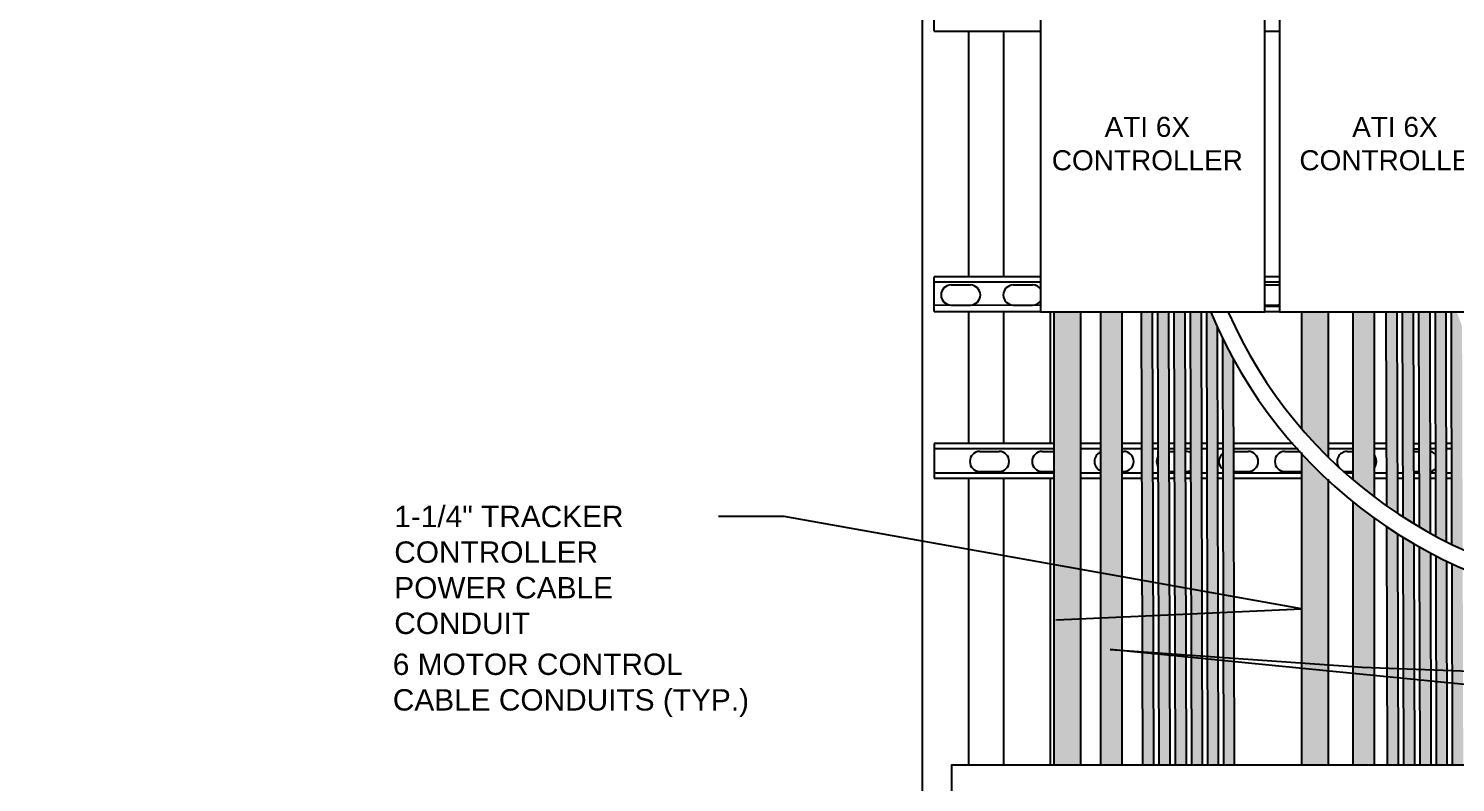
# Model space of a CAD drawing. Header units: feet. Extents: x -159 to 1687, y -48 to 1556.
# Drawn here: x 805.1 to 872, y 1032.6 to 1067.9 of the extents above; entities that cross this region are included whole.
import ezdxf
from ezdxf import colors
from ezdxf.entities.mleader import LeaderData, LeaderLine
from ezdxf.math import Vec2, Vec3

# ---------------------------------------------------------------- set-up
doc = ezdxf.new("R2010")
doc.units = ezdxf.units.FT
doc.header["$MEASUREMENT"] = 0
for name, color, linetype in [('9417_1-3$0$M25-UNISTRUT', 94, 'Continuous'), ('9417_1-3$0$UNISTRUT', 94, 'Continuous'), ('E-LV-EQUP', 211, 'Continuous'), ('E-POSTS', 4, 'Continuous'), ('EQUIPMENT_CON', 150, 'Continuous'), ('G-ANNO-TEXT', 1, 'Continuous')]:
    doc.layers.add(name, color=color, linetype=linetype)
doc.styles.add('NEI-A', font='arial.ttf')

msp = doc.modelspace()

# ---------------------------------------------------------------- hatches: boundary and pattern name
at = {"transparency": 33554503}
h = msp.add_hatch(color=256, dxfattribs=at)
h.dxf.hatch_style = 1
edge = h.paths.add_edge_path()
edge.add_arc((876.61616, 1057.20834), 14.84338, 230.4497157, 235.2926447, ccw=False)
edge.add_line((867.16456, 1045.76312), (867.16456, 1033.44096))
edge.add_line((867.16456, 1033.44096), (868.16456, 1033.44096))
edge.add_line((868.16456, 1033.44096), (868.16456, 1045.00603))
edge = h.paths.add_edge_path()
edge.add_arc((886.04439, 1059.84733), 15.00228, 236.277062, 240.7565867, ccw=False)
edge.add_line((877.71546, 1047.36945), (877.71546, 1041.89634))
edge.add_arc((881.32591, 1063.44269), 21.84676, 260.4875061, 263.1373714)
edge.add_line((878.71546, 1041.75246), (878.71546, 1046.75705))
edge = h.paths.add_edge_path()
edge.add_arc((881.37823, 1063.57225), 22.81459, 260.7614578, 263.2975279, ccw=False)
edge.add_line((877.71546, 1041.0536), (877.71546, 1033.44096))
edge.add_line((877.71546, 1033.44096), (878.71546, 1033.44096))
edge.add_line((878.71546, 1033.44096), (878.71546, 1040.91358))
h.paths.add_polyline_path([(883.058, 1029.10081), (881.058, 1029.10081), (881.058, 1005.90336), (883.058, 1005.90336)])
h.paths.add_polyline_path([(886.13812, 1029.10081), (884.13812, 1029.10081), (884.13812, 1005.90336), (886.13812, 1005.90336)])
edge = h.paths.add_edge_path()
edge.add_arc((881.82026, 1062.30256), 21.42053, 293.1867956, 296.1303163, ccw=False)
edge.add_line((890.25416, 1042.61225), (890.25416, 1033.44096))
edge.add_line((890.25416, 1033.44096), (891.25416, 1033.44096))
edge.add_line((891.25416, 1033.44096), (891.25416, 1043.07133))
edge = h.paths.add_edge_path()
edge.add_arc((881.32591, 1063.44269), 22.59676, 319.6222499, 322.6465246, ccw=False)
edge.add_line((898.5399, 1048.80397), (898.58028, 1033.44096))
edge.add_line((898.58028, 1033.44096), (899.33247, 1033.44096))
edge.add_line((899.33247, 1033.44096), (899.28825, 1049.73255))
h.paths.add_polyline_path([(897.02995, 1029.1031), (896.27995, 1029.1031), (896.32418, 1005.90564), (897.07418, 1005.90564)])
h.paths.add_polyline_path([(935.63331, 1051.88331), (934.63422, 1051.88331), (934.63331, 1033.44096), (935.63331, 1033.44096)])
edge = h.paths.add_edge_path()
edge.add_arc((885.91405, 1059.70382), 14.77137, 287.0867315, 291.1934197, ccw=False)
edge.add_line((890.25416, 1045.58444), (890.25416, 1043.50361))
edge.add_arc((881.32591, 1063.44269), 21.84676, 294.1216956, 297.0295179)
edge.add_line((891.25416, 1043.9822), (891.25416, 1045.93151))
edge = h.paths.add_edge_path()
edge.add_arc((885.42998, 1057.76316), 8.30065, 305.5336329, 314.5597939, ccw=False)
edge.add_line((890.25416, 1051.0083), (890.25416, 1046.37107))
edge.add_arc((885.91405, 1059.70382), 14.02137, 288.0312269, 292.3866522)
edge.add_line((891.25416, 1046.73918), (891.25416, 1051.84879))
edge = h.paths.add_edge_path()
edge.add_arc((881.44469, 1056.64538), 8.10589, 242.6087585, 250.3508243)
edge.add_line((878.719, 1049.0115), (878.71546, 1047.6714))
edge.add_arc((885.91405, 1059.70382), 14.02137, 234.2167222, 239.1093486, ccw=False)
edge.add_line((877.71546, 1048.3292), (877.71546, 1049.44827))
edge = h.paths.add_edge_path()
edge.add_line((878.73598, 1055.43122), (877.71546, 1055.43122))
edge.add_line((877.71546, 1055.43122), (877.71546, 1050.12546))
edge.add_arc((881.4139, 1056.52552), 7.39184, 239.9774209, 248.6322812)
edge.add_line((878.72067, 1049.64179), (878.73598, 1055.43122))
edge = h.paths.add_edge_path()
edge.add_line((866.00871, 1054.64261), (864.75871, 1054.64261))
edge.add_line((864.75871, 1054.64261), (864.75871, 1049.20161))
edge.add_arc((881.32591, 1063.44269), 21.84676, 220.6821718, 225.4830311)
edge.add_line((866.00871, 1047.86502), (866.00871, 1054.64261))
edge = h.paths.add_edge_path()
edge.add_line((868.16456, 1054.64261), (867.16456, 1054.64261))
edge.add_line((867.16456, 1054.64261), (867.16456, 1046.80728))
edge.add_arc((881.32591, 1063.44269), 21.84676, 229.5929887, 232.9551713)
edge.add_line((868.16456, 1046.00539), (868.16456, 1054.64261))
h = msp.add_hatch(color=256, dxfattribs=at)
h.dxf.hatch_style = 1
h.paths.add_polyline_path([(854.40957, 1029.10081), (853.15957, 1029.10081), (853.15957, 1005.90336), (854.40957, 1005.90336)])
h.paths.add_polyline_path([(866.00871, 1029.10081), (864.75871, 1029.10081), (864.75871, 1005.90336), (866.00871, 1005.90336)])
edge = h.paths.add_edge_path()
edge.add_arc((881.32591, 1063.44269), 22.59676, 222.8473988, 227.324149, ccw=False)
edge.add_line((864.75871, 1048.07581), (864.75871, 1033.44096))
edge.add_line((864.75871, 1033.44096), (866.00871, 1033.44096))
edge.add_line((866.00871, 1033.44096), (866.00871, 1046.82955))
h.paths.add_polyline_path([(856.3457, 1054.64261), (855.3457, 1054.64261), (855.3457, 1033.44096), (856.3457, 1033.44096)])
h.paths.add_polyline_path([(854.40957, 1054.64261), (853.15957, 1054.64261), (853.15957, 1033.44096), (854.40957, 1033.44096)])
h = msp.add_hatch(color=256, dxfattribs=at)
h.dxf.hatch_style = 1
h.paths.add_polyline_path([(857.85705, 1029.10081), (857.33979, 1029.10081), (857.40276, 1005.90336), (857.92002, 1005.90336)])
h.paths.add_polyline_path([(858.62431, 1029.10081), (858.10705, 1029.10081), (858.17002, 1005.90336), (858.68728, 1005.90336)])
h.paths.add_polyline_path([(859.39157, 1029.10081), (858.87431, 1029.10081), (858.93728, 1005.90336), (859.45453, 1005.90336)])
h.paths.add_polyline_path([(860.14157, 1029.10081), (859.64157, 1029.10081), (859.70453, 1005.90336), (860.20454, 1005.90336)])
h.paths.add_polyline_path([(860.89157, 1029.10081), (860.39157, 1029.10081), (860.45454, 1005.90336), (860.95454, 1005.90336)])
h.paths.add_polyline_path([(861.64157, 1029.10081), (861.14157, 1029.10081), (861.20454, 1005.90336), (861.70454, 1005.90336)])
edge = h.paths.add_edge_path()
edge.add_arc((881.32591, 1063.44269), 22.59676, 206.3460734, 209.0860063, ccw=False)
edge.add_line((861.07629, 1053.41444), (861.12979, 1033.44096))
edge.add_line((861.12979, 1033.44096), (861.62979, 1033.44096))
edge.add_line((861.62979, 1033.44096), (861.57881, 1052.45791))
edge = h.paths.add_edge_path()
edge.add_arc((882.42061, 1063.93202), 23.79574, 202.9782437, 204.8312866, ccw=False)
edge.add_line((860.513, 1054.64261), (860.32218, 1054.64258))
edge.add_line((860.32218, 1054.64258), (860.37979, 1033.44096))
edge.add_line((860.37979, 1033.44096), (860.87979, 1033.44096))
edge.add_line((860.87979, 1033.44096), (860.82484, 1053.93906))
h.paths.add_polyline_path([(860.07224, 1054.64261), (859.57224, 1054.64261), (859.62979, 1033.44096), (860.12979, 1033.44096)])
h.paths.add_polyline_path([(859.32223, 1054.64261), (858.80498, 1054.64261), (858.86253, 1033.44096), (859.37978, 1033.44096)])
h.paths.add_polyline_path([(858.55498, 1054.64261), (858.03772, 1054.64261), (858.09527, 1033.44096), (858.61253, 1033.44096)])
h.paths.add_polyline_path([(857.78772, 1054.64261), (857.27046, 1054.64261), (857.32801, 1033.44096), (857.84527, 1033.44096)])
h = msp.add_hatch(color=256, dxfattribs=at)
h.dxf.hatch_style = 1
h.paths.add_polyline_path([(869.31988, 1029.10081), (868.80262, 1029.10081), (868.86559, 1005.90336), (869.38285, 1005.90336)])
h.paths.add_polyline_path([(870.08714, 1029.10081), (869.56988, 1029.10081), (869.63285, 1005.90336), (870.1501, 1005.90336)])
h.paths.add_polyline_path([(870.85439, 1029.10081), (870.33714, 1029.10081), (870.4001, 1005.90336), (870.91736, 1005.90336)])
h.paths.add_polyline_path([(871.6044, 1029.10081), (871.10439, 1029.10081), (871.16736, 1005.90336), (871.66736, 1005.90336)])
h.paths.add_polyline_path([(872.3544, 1029.10081), (871.8544, 1029.10081), (871.91737, 1005.90336), (872.41737, 1005.90336)])
h.paths.add_polyline_path([(873.1044, 1029.10081), (872.6044, 1029.10081), (872.66737, 1005.90336), (873.16737, 1005.90336)])
edge = h.paths.add_edge_path()
edge.add_arc((881.3217, 1063.3011), 22.53823, 236.1289938, 237.7012333)
edge.add_line((869.27876, 1044.25014), (869.3081, 1033.44096))
edge.add_line((869.3081, 1033.44096), (868.79084, 1033.44096))
edge.add_line((868.79084, 1033.44096), (868.76058, 1044.58774))
edge = h.paths.add_edge_path()
edge.add_arc((881.3217, 1063.3011), 22.53823, 238.4513026, 239.984406)
edge.add_line((870.04727, 1043.78549), (870.07535, 1033.44096))
edge.add_line((870.07535, 1033.44096), (869.5581, 1033.44096))
edge.add_line((869.5581, 1033.44096), (869.52918, 1044.09412))
edge = h.paths.add_edge_path()
edge.add_arc((881.3217, 1063.3011), 22.53823, 240.7168336, 242.2158389)
edge.add_line((870.81568, 1043.36131), (870.84261, 1033.44096))
edge.add_line((870.84261, 1033.44096), (870.32536, 1033.44096))
edge.add_line((870.32536, 1033.44096), (870.29766, 1043.64297))
edge = h.paths.add_edge_path()
edge.add_arc((881.3217, 1063.3011), 22.53823, 242.9328693, 244.3533641)
edge.add_line((871.56671, 1042.98333), (871.59262, 1033.44096))
edge.add_line((871.59262, 1033.44096), (871.09261, 1033.44096))
edge.add_line((871.09261, 1033.44096), (871.06604, 1043.2314))
edge = h.paths.add_edge_path()
edge.add_arc((881.33928, 1063.43786), 21.85704, 244.1655589, 245.6161053)
edge.add_line((872.31564, 1043.53047), (872.28766, 1053.99162))
edge.add_arc((899.53241, 1064.8699), 29.3362, 200.4031456, 201.7658327, ccw=False)
edge.add_line((872.03667, 1054.64261), (871.78501, 1054.64258))
edge.add_line((871.78501, 1054.64258), (871.81459, 1043.76528))
edge = h.paths.add_edge_path()
edge.add_arc((881.3217, 1063.3011), 22.53823, 245.0572099, 246.4540215)
edge.add_line((872.31802, 1042.63941), (872.34262, 1033.44096))
edge.add_line((872.34262, 1033.44096), (871.84262, 1033.44096))
edge.add_line((871.84262, 1033.44096), (871.81704, 1042.86503))
edge = h.paths.add_edge_path()
edge.add_arc((881.33928, 1063.43786), 21.85704, 246.3343414, 247.7593371)
edge.add_line((873.06644, 1043.20694), (873.04164, 1052.45791))
edge.add_arc((892.78874, 1063.44269), 22.59676, 206.3460734, 209.0860063, ccw=False)
edge.add_line((872.53912, 1053.41444), (872.56589, 1043.41892))
edge = h.paths.add_edge_path()
edge.add_arc((881.3217, 1063.3011), 22.53823, 247.1461593, 248.5201726)
edge.add_line((873.0688, 1042.32823), (873.09262, 1033.44096))
edge.add_line((873.09262, 1033.44096), (872.59262, 1033.44096))
edge.add_line((872.59262, 1033.44096), (872.56827, 1042.53216))
edge = h.paths.add_edge_path()
edge.add_line((869.25055, 1054.64261), (868.73329, 1054.64261))
edge.add_line((868.73329, 1054.64261), (868.75793, 1045.56498))
edge.add_arc((881.33928, 1063.43786), 21.85704, 234.8569291, 236.5018048)
edge.add_line((869.27615, 1045.2112), (869.25055, 1054.64261))
edge = h.paths.add_edge_path()
edge.add_line((870.0178, 1054.64261), (869.50055, 1054.64261))
edge.add_line((869.50055, 1054.64261), (869.52659, 1045.0479))
edge.add_arc((881.33928, 1063.43786), 21.85704, 237.2855566, 238.8857082)
edge.add_line((870.04472, 1044.72521), (870.0178, 1054.64261))
edge = h.paths.add_edge_path()
edge.add_line((870.78506, 1054.64261), (870.2678, 1054.64261))
edge.add_line((870.2678, 1054.64261), (870.29513, 1044.57634))
edge.add_arc((881.33928, 1063.43786), 21.85704, 239.6493678, 241.2108028)
edge.add_line((870.81318, 1044.28241), (870.78506, 1054.64261))
edge = h.paths.add_edge_path()
edge.add_line((871.53506, 1054.64261), (871.03506, 1054.64261))
edge.add_line((871.03506, 1054.64261), (871.06355, 1044.14694))
edge.add_arc((881.33928, 1063.43786), 21.85704, 241.9570297, 243.4341855)
edge.add_line((871.56426, 1043.88846), (871.53506, 1054.64261))

# ---------------------------------------------------------------- linework, layer by layer
at = {"layer": '9417_1-3$0$M25-UNISTRUT'}
msp.add_line((847.56048, 1048.49655), (847.56048, 1046.87155), dxfattribs=at)
for points in [[(847.56048, 1067.78831), (852.55841, 1067.78831)], [(850.81048, 1067.78831), (850.81048, 1056.28831)], [(863.02815, 1067.78831), (863.75171, 1067.78831)], [(852.55841, 1056.28831), (847.56048, 1056.28831)], [(863.75171, 1056.28831), (863.02815, 1056.28831)], [(852.55841, 1056.03831), (847.56048, 1056.03831)], [(863.75171, 1056.03831), (863.02815, 1056.03831)], [(847.56048, 1054.98047), (852.55841, 1054.96288)], [(863.02815, 1054.91663), (863.75171, 1054.91476)], [(847.56048, 1054.66331), (852.55841, 1054.66331)], [(850.81048, 1054.66331), (850.81048, 1048.49655)], [(863.02815, 1054.66331), (863.75171, 1054.66331)], [(853.15957, 1048.49655), (847.56048, 1048.49655)], [(853.15957, 1048.24655), (847.56048, 1048.24655)], [(855.3457, 1048.49655), (854.40957, 1048.49655)], [(855.3457, 1048.24655), (854.40957, 1048.24655)], [(857.28714, 1048.49876), (856.3457, 1048.49655)], [(857.28782, 1048.24876), (856.3457, 1048.24655)], [(858.0544, 1048.49655), (857.8044, 1048.49655)], [(858.05508, 1048.24655), (857.80508, 1048.24655)], [(858.82166, 1048.49655), (858.57166, 1048.49655)], [(858.82234, 1048.24655), (858.57234, 1048.24655)], [(859.58892, 1048.49655), (859.33892, 1048.49655)], [(859.5896, 1048.24655), (859.3396, 1048.24655)], [(860.33892, 1048.49655), (860.08892, 1048.49655)], [(860.3396, 1048.24655), (860.0896, 1048.24655)], [(861.08946, 1048.49655), (860.83943, 1048.49655)], [(861.09013, 1048.24655), (860.8401, 1048.24655)], [(864.37816, 1048.49655), (861.58943, 1048.49655)], [(864.60196, 1048.24655), (861.5901, 1048.24655)], [(867.16456, 1048.49655), (866.00871, 1048.49655)], [(867.16456, 1048.24655), (866.00871, 1048.24655)], [(868.74997, 1048.49814), (868.16456, 1048.49655)], [(868.75065, 1048.2476), (868.16456, 1048.24655)], [(871.05175, 1048.49686), (870.80175, 1048.49618)], [(871.05242, 1048.24686), (870.80242, 1048.24796)], [(871.80175, 1048.49686), (871.55175, 1048.49618)], [(871.80243, 1048.24618), (871.55243, 1048.24551)], [(847.56048, 1047.12155), (853.15957, 1047.12155)], [(847.56048, 1046.87155), (853.15957, 1046.87155)], [(850.81048, 1046.87155), (850.81048, 1033.44096)], [(854.40957, 1047.12155), (855.3457, 1047.12155)], [(854.40957, 1046.87155), (855.3457, 1046.87155)], [(856.3457, 1047.12155), (857.29087, 1047.12412)], [(856.3457, 1046.87155), (857.29155, 1046.87412)], [(857.80813, 1047.12155), (858.05813, 1047.12155)], [(857.80881, 1046.87155), (858.05881, 1046.87155)], [(858.57539, 1047.12155), (858.82539, 1047.12155)], [(858.57607, 1046.87155), (858.82607, 1046.87155)], [(859.34265, 1047.12155), (859.59265, 1047.12155)], [(859.34333, 1046.87155), (859.59333, 1046.87155)], [(860.09265, 1047.12155), (860.34265, 1047.12155)], [(860.09333, 1046.87155), (860.34333, 1046.87155)], [(860.84311, 1047.12155), (861.09314, 1047.12155)], [(860.84378, 1046.87155), (861.09381, 1046.87155)], [(861.59312, 1047.12155), (864.75871, 1047.12155)], [(861.59379, 1046.87155), (864.75871, 1046.87155)], [(866.80348, 1047.12155), (867.16456, 1047.12155)], [(867.08941, 1046.87155), (867.16456, 1046.87155)], [(868.16456, 1047.12155), (868.7537, 1047.12261)], [(868.16456, 1046.87155), (868.75438, 1046.87261)], [(869.27098, 1047.1143), (869.52098, 1047.11498)], [(869.27166, 1046.86498), (869.52166, 1046.86498)], [(870.03823, 1047.11639), (870.28823, 1047.11707)], [(870.03891, 1046.86707), (870.28891, 1046.86707)], [(870.80549, 1047.11847), (871.05548, 1047.11915)], [(870.80616, 1046.86915), (871.05616, 1046.86915)], [(871.55548, 1047.12051), (871.80548, 1047.12118)], [(871.55616, 1046.87118), (871.80616, 1046.87118)]]:
    msp.add_lwpolyline(points, dxfattribs=at)
at = {"layer": '9417_1-3$0$UNISTRUT'}
for p, q in [((847.56048, 1067.78831), (847.56048, 1069.41331)), ((849.18548, 1056.28831), (849.18548, 1067.78831)), ((847.56048, 1054.66331), (847.56048, 1056.28831)), ((848.34641, 1055.91234), (849.25063, 1055.91234)), ((851.26352, 1055.91234), (852.16775, 1055.91234)), ((863.02815, 1055.91234), (863.66449, 1055.91234)), ((848.34641, 1054.9739), (849.25063, 1054.9739)), ((851.26352, 1054.9739), (852.16775, 1054.9739)), ((863.02815, 1054.9739), (863.66449, 1054.9739)), ((849.18548, 1048.49655), (849.18548, 1054.66331)), ((870.03449, 1048.49655), (870.28449, 1048.49478)), ((870.03517, 1048.24655), (870.28517, 1048.24478)), ((849.69722, 1048.12058), (850.60145, 1048.12058)), ((852.61434, 1048.12058), (853.15957, 1048.12058)), ((856.3457, 1048.12058), (856.43568, 1048.12058)), ((858.57268, 1048.12058), (858.82268, 1048.12058)), ((859.33994, 1048.12058), (859.35279, 1048.12058)), ((861.59044, 1048.12058), (862.26991, 1048.12058)), ((863.98609, 1048.12058), (864.7173, 1048.12058)), ((866.9032, 1048.12058), (867.16456, 1048.12058)), ((870.03551, 1048.12116), (870.28551, 1048.11939)), ((849.18548, 1033.44096), (849.18548, 1046.87155)), ((849.69722, 1047.18214), (850.60145, 1047.18214)), ((852.61434, 1047.18214), (853.15957, 1047.18214)), ((856.3457, 1047.18214), (856.43568, 1047.18214)), ((858.57523, 1047.18214), (858.82523, 1047.18214)), ((859.34249, 1047.18214), (859.35279, 1047.18214)), ((861.59296, 1047.18214), (862.26991, 1047.18214)), ((863.98609, 1047.18214), (864.75871, 1047.18214)), ((866.73568, 1047.18214), (867.16456, 1047.18214)), ((870.03806, 1047.18028), (870.28806, 1047.18095))]:
    msp.add_line(p, q, dxfattribs=at)
for centre, radius, start, end in [((848.34641, 1055.44312), 0.46922, 90, 270), ((849.25063, 1055.44312), 0.46922, 270, 90), ((851.26352, 1055.44312), 0.46922, 90, 270), ((852.16775, 1055.44312), 0.46922, 33.6348288, 90), ((863.66449, 1055.44312), 0.46922, 79.2875366, 90), ((852.16775, 1055.44312), 0.46922, 270, 326.3651712), ((863.52108, 1055.48646), 0.53123, 285.2326391, 295.7302698), ((849.69722, 1047.65136), 0.46922, 90, 270), ((850.60145, 1047.65136), 0.46922, 270, 90), ((852.61434, 1047.65136), 0.46922, 90, 270), ((855.53145, 1047.65136), 0.46922, 113.3202814, 246.6797186), ((856.43568, 1047.65136), 0.46922, 270, 89.9999637), ((858.44857, 1047.65136), 0.46922, 146.7867754, 213.5242753), ((859.35279, 1047.65136), 0.46922, 59.6172089, 90), ((861.36568, 1047.65136), 0.46922, 125.8751749, 234.431782), ((862.26991, 1047.65136), 0.46922, 270, 90), ((863.98609, 1047.65136), 0.46922, 90, 270), ((866.9032, 1047.65136), 0.46922, 90, 220.3816112), ((867.80743, 1047.65136), 0.46922, 319.5633217, 40.4366783), ((870.69115, 1047.66847), 0.46589, 36.975714, 76.13902), ((859.35279, 1047.65136), 0.46922, 270, 300.6938419), ((870.64906, 1047.76859), 0.6067, 284.9244544, 311.2050607)]:
    msp.add_arc(centre, radius, start, end, dxfattribs=at)
at = {"layer": 'E-LV-EQUP'}
msp.add_lwpolyline([(940.0567, 1033.44096), (848.37311, 1033.44096), (848.37311, 1029.10081), (940.0567, 1029.10081)], dxfattribs=at)
at = {"layer": 'E-POSTS', "flags": 128}
for points in [[(846.99798, 1080.85503), (846.99798, 999.30883)], [(852.99798, 1054.64261), (852.99798, 1048.49655)], [(852.99798, 1046.89175), (852.99798, 1033.44096)]]:
    msp.add_lwpolyline(points, dxfattribs=at)
at = {"layer": 'EQUIPMENT_CON', "color": 1}
for points in [[(860.513, 1054.64261, 0.61173417), (900.52109, 1051.49621, 0.09929626), (901.12975, 1054.13625), (901.12734, 1059.01503)], [(861.33404, 1054.63328, 0.60057562), (899.81563, 1051.76075, 0.13157058), (900.37032, 1054.19778), (900.37734, 1059.01503)]]:
    msp.add_lwpolyline(points, format="xyb", dxfattribs=at)
for points in [[(853.15957, 1054.64261), (853.15957, 1033.44096)], [(854.40957, 1054.64261), (854.40957, 1033.44096)], [(855.3457, 1054.64261), (855.3457, 1033.44096)], [(856.3457, 1054.64261), (856.3457, 1033.44096)], [(857.32801, 1033.43989), (857.27046, 1054.64261)], [(857.84527, 1033.44057), (857.78772, 1054.64261)], [(858.09528, 1033.43819), (858.03772, 1054.64261)], [(858.61253, 1033.43887), (858.55498, 1054.64261)], [(858.86253, 1033.44028), (858.80498, 1054.64261)], [(859.37978, 1033.44096), (859.32223, 1054.64261)], [(859.62979, 1033.44096), (859.57224, 1054.64261)], [(860.12979, 1033.44096), (860.07224, 1054.64261)], [(860.37979, 1033.44096), (860.32224, 1054.64261)], [(864.75871, 1054.64261), (864.75871, 1049.20161)], [(866.00871, 1054.64261), (866.00871, 1047.86502)], [(867.16456, 1054.64261), (867.16456, 1046.80728)], [(868.16456, 1054.64261), (868.16456, 1046.00539)], [(868.75793, 1045.56498), (868.73329, 1054.64261)], [(869.27615, 1045.2112), (869.25055, 1054.64261)], [(869.52659, 1045.0479), (869.50055, 1054.64261)], [(870.04472, 1044.72521), (870.0178, 1054.64261)], [(870.29513, 1044.57634), (870.2678, 1054.64261)], [(870.81318, 1044.28241), (870.78506, 1054.64261)], [(871.06355, 1044.14694), (871.03506, 1054.64261)], [(871.56426, 1043.88846), (871.53506, 1054.64261)], [(871.81459, 1043.76528), (871.78507, 1054.64261)], [(860.87979, 1033.44096), (860.82484, 1053.93906)], [(861.12979, 1033.44096), (861.07629, 1053.41444)], [(861.62979, 1033.44096), (861.57881, 1052.45791)], [(864.75871, 1048.07581), (864.75871, 1033.44096)], [(866.00871, 1046.82955), (866.00871, 1033.44096)], [(867.16456, 1045.76312), (867.16456, 1033.44096)], [(868.36464, 1045.86137), (868.36464, 1045.85616)], [(868.16456, 1045.00603), (868.16456, 1033.44096)], [(868.79084, 1033.43989), (868.76058, 1044.58774)], [(869.3081, 1033.44057), (869.27876, 1044.25014)], [(869.5581, 1033.43819), (869.52918, 1044.09412)], [(870.07536, 1033.43887), (870.04727, 1043.78549)], [(870.32536, 1033.44028), (870.29766, 1043.64297)], [(870.84261, 1033.44096), (870.81568, 1043.36131)], [(871.09261, 1033.44096), (871.06604, 1043.2314)], [(871.59262, 1033.44096), (871.56671, 1042.98333)], [(871.84262, 1033.44096), (871.81704, 1042.86503)]]:
    msp.add_lwpolyline(points, dxfattribs=at)

# ---------------------------------------------------------------- texts
at = {"layer": 'G-ANNO-TEXT', "linetype": 'Continuous', "char_height": 0.9375, "attachment_point": 5, "style": 'NEI-A', "bg_fill": 3, "box_fill_scale": 1.5, "bg_fill_color": 256, "bg_fill_transparency": 0}
for insert in [(857.54138, 1062.5242), (869.14052, 1062.5242)]:
    msp.add_mtext_dynamic_manual_height_columns('ATI 6X CONTROLLER', width=8.2647432, gutter_width=27.55033, heights=[0], dxfattribs=dict(at, insert=insert))

# ---------------------------------------------------------------- next in the draw order: linework, layer by layer
for points in [[(852.55841, 1069.41331), (863.02815, 1069.41331), (863.02815, 1054.64261), (852.55841, 1054.64261)], [(863.75171, 1069.41331), (874.16755, 1069.41331), (874.16755, 1054.64261), (863.75171, 1054.64261)]]:
    msp.add_lwpolyline(points, close=True)

# ---------------------------------------------------------------- next in the draw order: leaders
at = {"layer": 'G-ANNO-TEXT'}
ml = msp.add_multileader_mtext('Standard', dxfattribs=at)
ml.set_content('\\A1;1-1/4" TRACKER CONTROLLER POWER CABLE CONDUIT', color=256, style='NEI-A')
ml.set_leader_properties()
ml.build(insert=Vec2(0, 0))
ml.multileader.update_dxf_attribs({"dogleg_length": 0.36, "arrow_head_size": 0.125})
ctx = ml.context
ctx.base_point, ctx.char_height, ctx.arrow_head_size, ctx.landing_gap_size, ctx.plane_origin = Vec3(822.20153, 1045.06721), 1, 0.125, 0.0625, Vec3(368.7648, 534.31763)
notes = []
notes.append((ctx, [(0, (1, 1, 0), (840.52419, 1045.06721), (-1, 0), 3.07146, [(0, [(853.15957, 1040.22804), (864.75871, 1040.75838)], 0, [])])]))
ctx.mtext.insert, ctx.mtext.width, ctx.mtext.flow_direction = Vec3(822.26403, 1045.57573), 15.116705, 5
ctx.mtext.has_bg_fill, ctx.mtext.bg_color, ctx.mtext.bg_scale_factor, ctx.mtext.bg_transparency, ctx.mtext.use_window_bg_color = 1, -1073741824, 1.5, 0, 1
for ctx, leaders in notes:
    for number, flags, end, landing, length, lines in leaders:
        leader = LeaderData()
        leader.index, (leader.has_last_leader_line, leader.has_dogleg_vector, leader.attachment_direction) = number, flags
        leader.last_leader_point, leader.dogleg_vector, leader.dogleg_length = Vec3(end), Vec3(landing), length
        for number, points, colour, breaks in lines:
            line = LeaderLine()
            line.index, line.vertices, line.color, line.breaks = number, Vec3.list(points), colors.encode_raw_color(colour), breaks
            leader.lines.append(line)
        ctx.leaders.append(leader)

# ---------------------------------------------------------------- next in the draw order: leaders
ml = msp.add_multileader_mtext('Standard', dxfattribs=at)
ml.set_content('\\A1;6 MOTOR CONTROL CABLE CONDUITS (TYP.)', color=256, style='NEI-A')
ml.set_leader_properties()
ml.build(insert=Vec2(0, 0))
ml.multileader.update_dxf_attribs({"dogleg_length": 0.36, "arrow_head_size": 0.125})
ctx = ml.context
ctx.base_point, ctx.char_height, ctx.arrow_head_size, ctx.landing_gap_size, ctx.plane_origin = Vec3(822.13293, 1038.01238), 1, 0.125, 0.0625, Vec3(370.13821, 525.74619)
notes = []
notes.append((ctx, [(0, (0, 0, 0), (0, 0), (1, 0), 1, [])]))
ctx.mtext.insert, ctx.mtext.width, ctx.mtext.flow_direction = Vec3(822.19543, 1038.65938), 17.7675237, 5
ctx.mtext.has_bg_fill, ctx.mtext.bg_color, ctx.mtext.bg_scale_factor, ctx.mtext.bg_transparency, ctx.mtext.use_window_bg_color = 1, -1073741824, 1.5, 0, 1
ml = msp.add_multileader_mtext('Standard', dxfattribs=at)
ml.set_content('\\A1;1-1/2" 120VAC POWER CABLE CONDUIT', color=256, style='NEI-A')
ml.set_leader_properties()
ml.build(insert=Vec2(0, 0))
ml.multileader.update_dxf_attribs({"dogleg_length": 0.36, "arrow_head_size": 0.125})
ctx = ml.context
ctx.base_point, ctx.char_height, ctx.arrow_head_size, ctx.landing_gap_size, ctx.plane_origin = Vec3(949.22198, 1031.43725), 1, 0.125, 0.0625, Vec3(441.62635, 518.73689)
notes.append((ctx, [(1, (1, 1, 0), (946.15052, 1031.43725), (1, 0), 3.07146, [(3, [(878.22442, 1036.94753), (890.71246, 1035.38601), (855.80321, 1038.85614), (867.60083, 1038.01676), (935.0625, 1035.63226), (935.0625, 1035.63226)], 0, [])])]))
ctx.mtext.insert, ctx.mtext.width, ctx.mtext.flow_direction = Vec3(949.28448, 1031.94578), 13.0806714, 5
ctx.mtext.has_bg_fill, ctx.mtext.bg_color, ctx.mtext.bg_scale_factor, ctx.mtext.bg_transparency, ctx.mtext.use_window_bg_color = 1, -1073741824, 1.5, 0, 1
for ctx, leaders in notes:
    for number, flags, end, landing, length, lines in leaders:
        leader = LeaderData()
        leader.index, (leader.has_last_leader_line, leader.has_dogleg_vector, leader.attachment_direction) = number, flags
        leader.last_leader_point, leader.dogleg_vector, leader.dogleg_length = Vec3(end), Vec3(landing), length
        for number, points, colour, breaks in lines:
            line = LeaderLine()
            line.index, line.vertices, line.color, line.breaks = number, Vec3.list(points), colors.encode_raw_color(colour), breaks
            leader.lines.append(line)
        ctx.leaders.append(leader)

doc.saveas('drawing.dxf')
